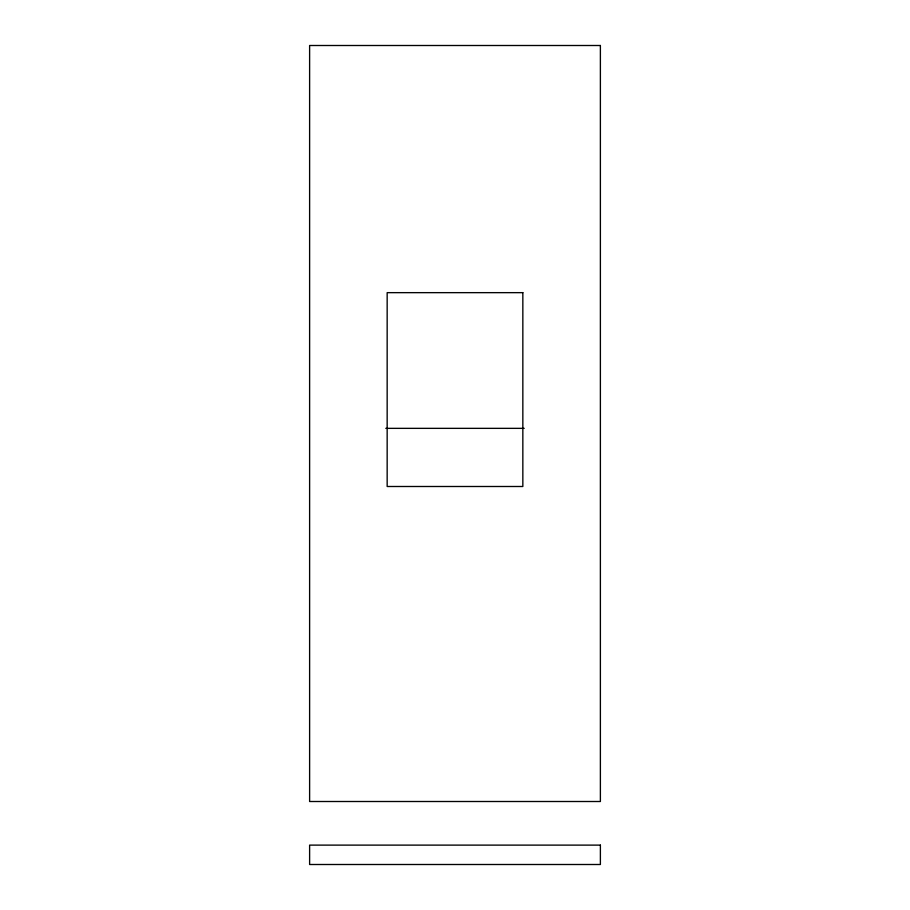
<?xml version="1.0" encoding="UTF-8"?>
<svg xmlns="http://www.w3.org/2000/svg" width="910" height="910" viewBox="0 0 910 910"><rect width="100%" height="100%" fill="white"/><g stroke="black" fill="none" stroke-linecap="round" stroke-linejoin="round"><path stroke-width="1.36" d="M385.806 428.348L524.194 428.348M600.384 45.5L309.616 45.5L309.616 801.505L600.384 801.505L600.384 45.5M522.841 292.656L387.159 292.656L387.159 486.497L522.841 486.497L522.841 292.656M600.384 845.117L309.616 845.117L309.616 864.5L600.384 864.5L600.384 845.117"/></g></svg>
